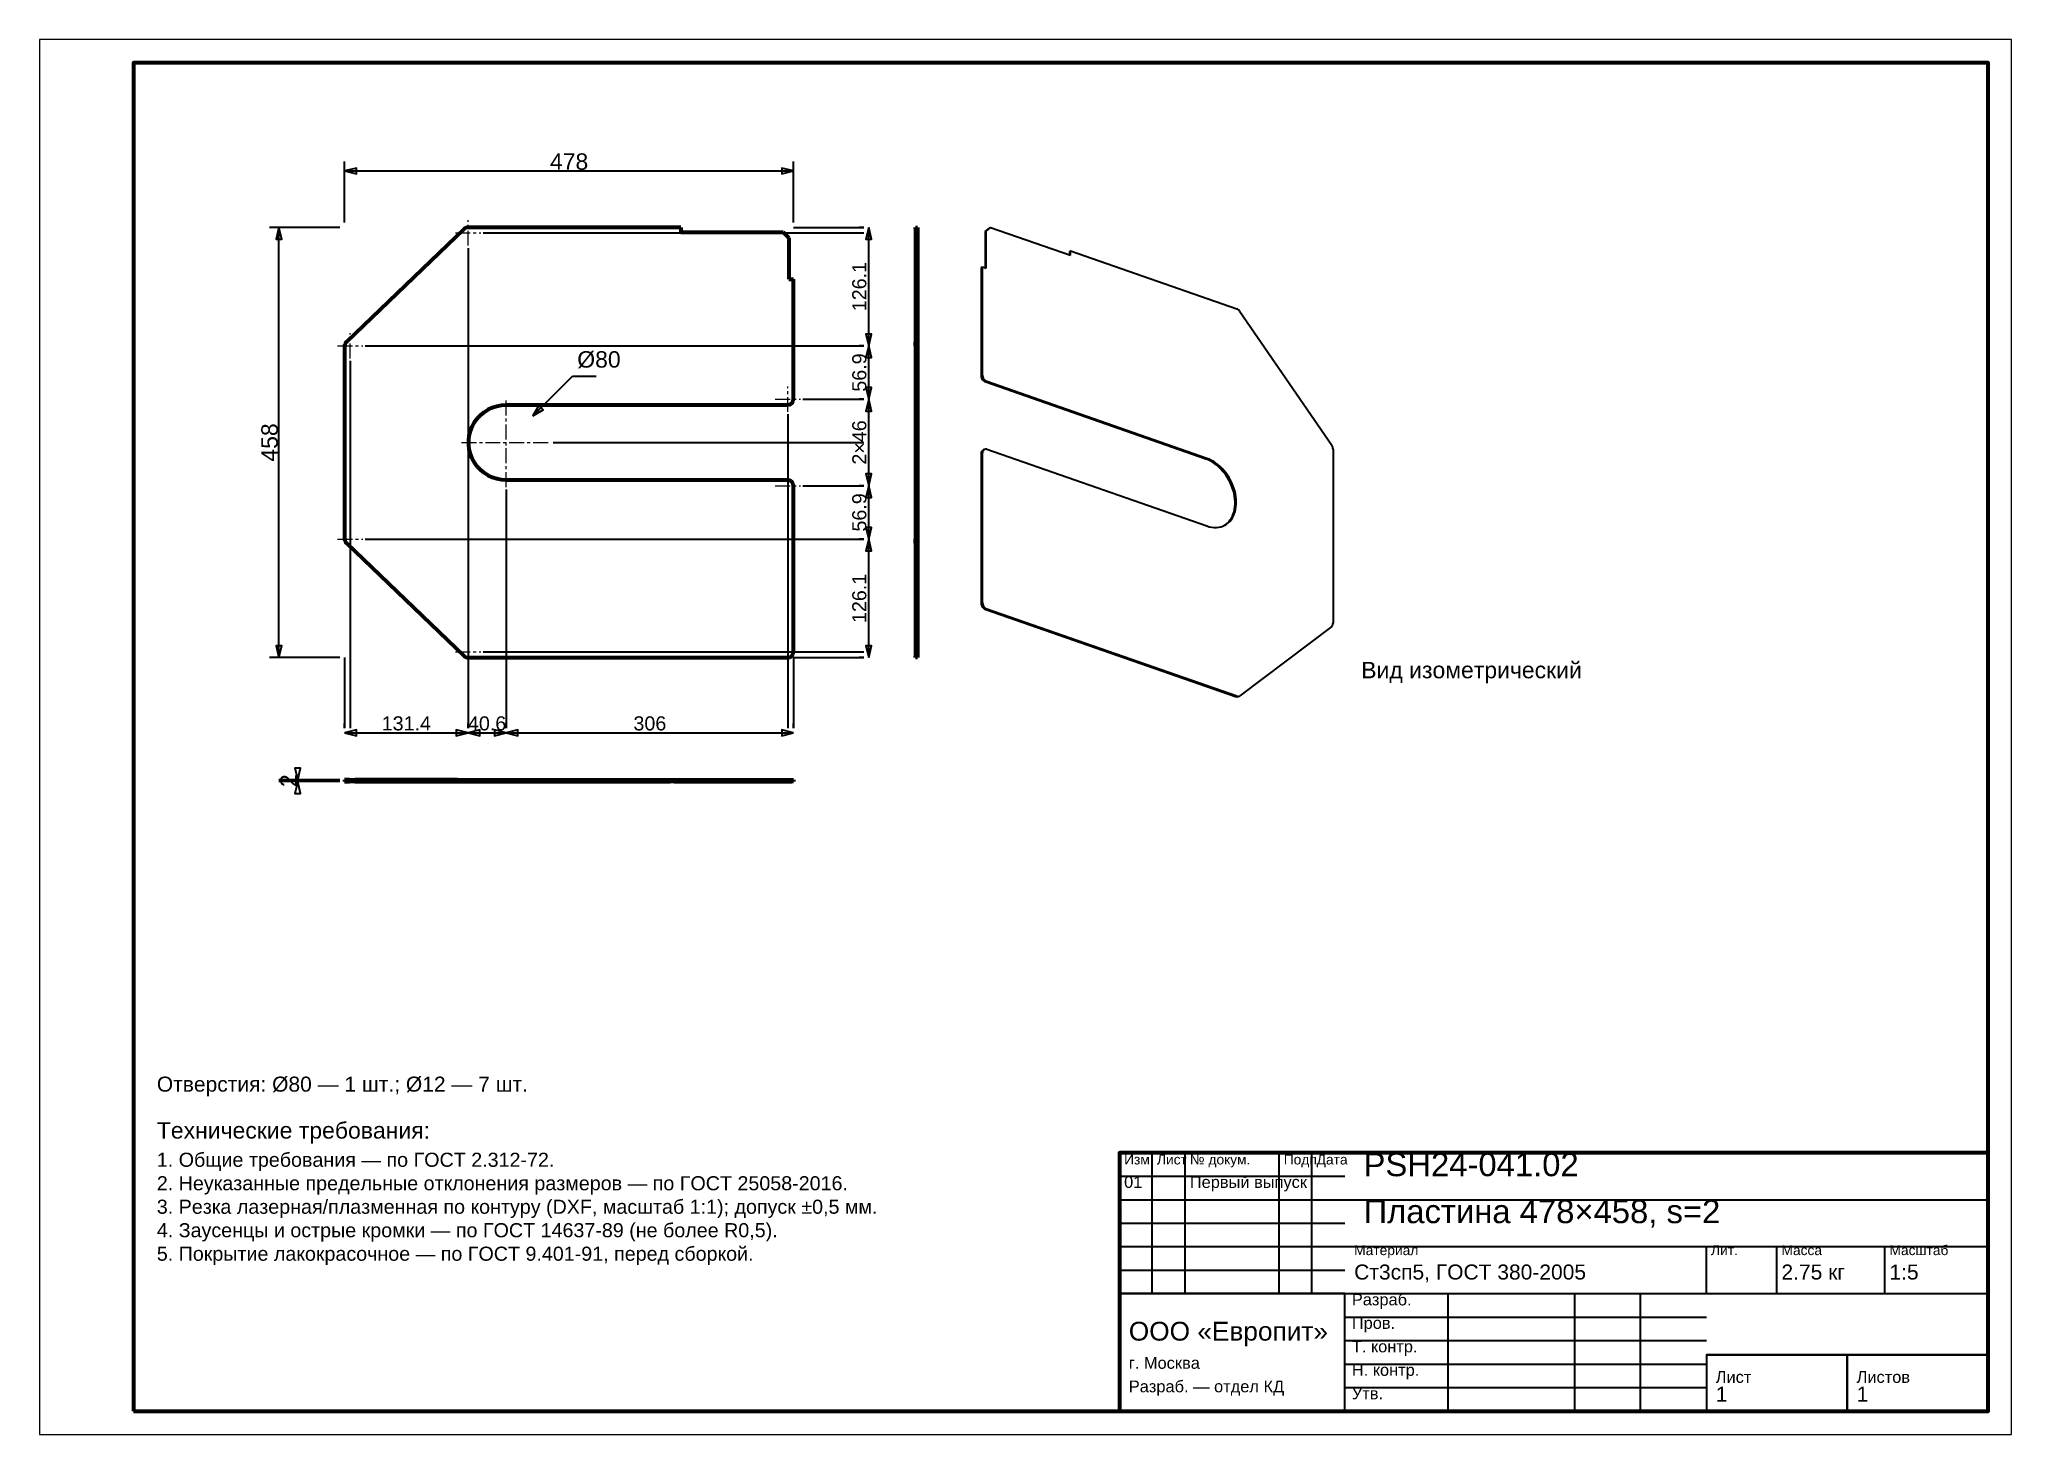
# Model space of a CAD drawing. Header units: millimetres. Extents: x 0 to 420, y 0 to 297.
import ezdxf
from ezdxf.enums import TextEntityAlignment as Align

# ---------------------------------------------------------------- set-up
doc = ezdxf.new("R2010")
doc.units = ezdxf.units.MM
doc.linetypes.add('CENTER', pattern=[5.08, 3.175, -0.635, 0.635, -0.635])
doc.linetypes.add('DASHED', pattern=[1.524, 1.27, -0.254])
doc.styles.add('GOST', font='Arial')

msp = doc.modelspace()

# ---------------------------------------------------------------- linework, layer by layer
at = {"color": 7, "lineweight": 35}
for p, q in [((65, 258), (65, 271)), ((65, 269), (160.6, 269)), ((160.6, 258), (160.6, 271)), ((64, 257), (49, 257)), ((51, 165.4), (51, 257)), ((160.6, 257), (175.6, 257)), ((175.6, 257), (174.6, 257)), ((176.6, 231.79), (176.6, 257)), ((91.28, 252.6), (91.28, 150.4)), ((94.48, 255.8), (175.6, 255.8)), ((69.4, 231.79), (175.6, 231.79)), ((175.6, 231.79), (174.6, 231.79)), ((175.6, 231.79), (174.6, 231.79)), ((176.6, 220.4), (176.6, 231.79)), ((66.2, 228.59), (66.2, 150.4)), ((105.06, 216.86), (113.54, 225.34)), ((113.54, 225.34), (118.54, 225.34)), ((162.6, 220.4), (175.6, 220.4)), ((175.6, 220.4), (174.6, 220.4)), ((175.6, 220.4), (174.6, 220.4)), ((176.6, 202), (176.6, 220.4)), ((159.4, 217.2), (159.4, 150.4)), ((109.4, 211.2), (175.6, 211.2)), ((162.6, 202), (175.6, 202)), ((175.6, 202), (174.6, 202)), ((175.6, 202), (174.6, 202)), ((176.6, 190.61), (176.6, 202)), ((99.4, 201.2), (99.4, 150.4)), ((159.4, 198.8), (159.4, 150.4)), ((69.4, 190.61), (175.6, 190.61)), ((175.6, 190.61), (174.6, 190.61)), ((175.6, 190.61), (174.6, 190.61)), ((176.6, 165.4), (176.6, 190.61)), ((66.2, 187.41), (66.2, 150.4)), ((64, 165.4), (49, 165.4)), ((65, 165.4), (65, 150.4)), ((94.48, 166.6), (175.6, 166.6)), ((160.6, 165.4), (160.6, 150.4)), ((160.6, 165.4), (175.6, 165.4)), ((162.6, 166.6), (175.6, 166.6)), ((175.6, 165.4), (174.6, 165.4)), ((91.28, 163.4), (91.28, 150.4)), ((159.4, 163.4), (159.4, 150.4)), ((65, 150.4), (65, 151.4)), ((91.28, 150.4), (91.28, 151.4)), ((91.28, 150.4), (91.28, 151.4)), ((99.4, 150.4), (99.4, 151.4)), ((99.4, 150.4), (99.4, 151.4)), ((160.6, 150.4), (160.6, 151.4)), ((65, 149.4), (91.28, 149.4)), ((91.28, 149.4), (99.4, 149.4)), ((99.4, 149.4), (160.6, 149.4)), ((64, 139.4), (51, 139.4)), ((64, 139), (51, 139)), ((55, 139), (55, 139.4)), ((237, 30), (237, 60)), ((244, 30), (244, 60)), ((264, 30), (264, 60)), ((271, 30), (271, 60)), ((230, 55), (278, 55)), ((230, 50), (278, 50)), ((278, 50), (415, 50)), ((230, 45), (278, 45)), ((230, 40), (278, 40)), ((278, 40), (415, 40)), ((355, 30), (355, 40)), ((370, 30), (370, 40)), ((393, 30), (393, 40)), ((230, 35), (278, 35)), ((230, 30), (278, 30)), ((278, 30), (415, 30)), ((300, 5), (300, 30)), ((327, 5), (327, 30)), ((341, 5), (341, 30)), ((278, 25), (355, 25)), ((278, 20), (355, 20)), ((355, 17), (415, 17)), ((278, 15), (355, 15)), ((278, 10), (355, 10))]:
    msp.add_line(p, q, dxfattribs=at)
at = {"color": 1, "lineweight": 70}
for p, q in [((90.45, 256.67), (65.37, 232.65)), ((90.7, 256.85), (90.45, 256.67)), ((90.98, 256.96), (90.7, 256.85)), ((91.28, 257), (90.98, 256.96)), ((136.6, 257), (91.28, 257)), ((136.6, 257), (136.6, 256)), ((186.6, 256.99), (186.6, 257)), ((186.6, 257), (186.6, 257)), ((186.6, 257), (187, 257)), ((186.6, 256.98), (186.6, 256.99)), ((186.6, 256.97), (186.6, 256.98)), ((186.6, 256.96), (186.6, 256.97)), ((186.6, 256.94), (186.6, 256.96)), ((186.6, 256.91), (186.6, 256.94)), ((186.6, 256.89), (186.6, 256.91)), ((186.6, 256.86), (186.6, 256.89)), ((186.6, 256.83), (186.6, 256.86)), ((186.6, 256.79), (186.6, 256.83)), ((186.6, 256.75), (186.6, 256.79)), ((186.6, 256.71), (186.6, 256.75)), ((186.6, 256.67), (186.6, 256.71)), ((186.6, 256.67), (186.6, 232.65)), ((187, 256.67), (186.6, 256.67)), ((187, 257), (187, 257)), ((187, 257), (187, 256.99)), ((187, 256.99), (187, 256.98)), ((187, 256.98), (187, 256.97)), ((187, 256.97), (187, 256.96)), ((187, 256.96), (187, 256.94)), ((187, 256.94), (187, 256.91)), ((187, 256.91), (187, 256.89)), ((187, 256.89), (187, 256.86)), ((187, 256.86), (187, 256.83)), ((187, 256.83), (187, 256.79)), ((187, 256.79), (187, 256.75)), ((187, 256.75), (187, 256.71)), ((187, 256.71), (187, 256.67)), ((187, 256.67), (187, 232.65)), ((136.6, 256), (158.4, 256)), ((159.6, 254.8), (158.4, 256)), ((159.6, 254.8), (159.6, 246)), ((159.6, 246), (160.6, 246)), ((160.6, 220.4), (160.6, 246)), ((65.04, 232.11), (65, 231.79)), ((65, 231.79), (65, 190.61)), ((65.17, 232.4), (65.04, 232.11)), ((65.37, 232.65), (65.17, 232.4)), ((186.6, 232.61), (186.6, 232.65)), ((186.6, 232.65), (187, 232.65)), ((186.6, 232.55), (186.6, 232.61)), ((186.6, 232.5), (186.6, 232.55)), ((186.6, 232.44), (186.6, 232.5)), ((186.6, 232.38), (186.6, 232.44)), ((186.6, 232.32), (186.6, 232.38)), ((186.6, 232.26), (186.6, 232.32)), ((186.6, 232.19), (186.6, 232.26)), ((186.6, 232.13), (186.6, 232.19)), ((186.6, 232.06), (186.6, 232.13)), ((186.6, 231.99), (186.6, 232.06)), ((186.6, 231.93), (186.6, 231.99)), ((186.6, 231.86), (186.6, 231.93)), ((186.6, 231.79), (186.6, 231.86)), ((186.6, 231.79), (186.6, 190.61)), ((187, 231.79), (186.6, 231.79)), ((187, 232.65), (187, 232.61)), ((187, 232.61), (187, 232.55)), ((187, 232.55), (187, 232.5)), ((187, 232.5), (187, 232.44)), ((187, 232.44), (187, 232.38)), ((187, 232.38), (187, 232.32)), ((187, 232.32), (187, 232.26)), ((187, 232.26), (187, 232.19)), ((187, 232.19), (187, 232.13)), ((187, 232.13), (187, 232.06)), ((187, 232.06), (187, 231.99)), ((187, 231.99), (187, 231.93)), ((187, 231.93), (187, 231.86)), ((187, 231.86), (187, 231.79)), ((187, 231.79), (187, 190.61)), ((95.55, 218.21), (96.46, 218.64)), ((96.46, 218.64), (97.41, 218.95)), ((97.41, 218.95), (98.4, 219.14)), ((98.4, 219.14), (99.4, 219.2)), ((99.4, 219.2), (159.4, 219.2)), ((159.4, 219.2), (159.77, 219.26)), ((159.77, 219.26), (160.11, 219.43)), ((160.11, 219.43), (160.37, 219.69)), ((160.37, 219.69), (160.54, 220.03)), ((160.54, 220.03), (160.6, 220.4)), ((91.79, 213.67), (92.16, 214.61)), ((92.16, 214.61), (92.65, 215.49)), ((92.65, 215.49), (93.24, 216.3)), ((93.24, 216.3), (93.92, 217.03)), ((93.92, 217.03), (94.7, 217.67)), ((94.7, 217.67), (95.55, 218.21)), ((91.42, 211.7), (91.54, 212.7)), ((91.42, 210.7), (91.42, 211.7)), ((91.54, 209.7), (91.42, 210.7)), ((91.54, 212.7), (91.79, 213.67)), ((91.79, 208.73), (91.54, 209.7)), ((92.16, 207.79), (91.79, 208.73)), ((92.65, 206.91), (92.16, 207.79)), ((93.24, 206.1), (92.65, 206.91)), ((93.92, 205.37), (93.24, 206.1)), ((94.7, 204.73), (93.92, 205.37)), ((95.55, 204.19), (94.7, 204.73)), ((96.46, 203.76), (95.55, 204.19)), ((97.41, 203.45), (96.46, 203.76)), ((98.4, 203.26), (97.41, 203.45)), ((99.4, 203.2), (98.4, 203.26)), ((159.4, 203.2), (99.4, 203.2)), ((159.77, 203.14), (159.4, 203.2)), ((160.11, 202.97), (159.77, 203.14)), ((160.37, 202.71), (160.11, 202.97)), ((160.54, 202.37), (160.37, 202.71)), ((160.6, 202), (160.54, 202.37)), ((160.6, 166.6), (160.6, 202)), ((65, 190.61), (65.04, 190.29)), ((65.04, 190.29), (65.17, 190)), ((65.17, 190), (65.37, 189.75)), ((65.37, 189.75), (90.45, 165.73)), ((186.6, 190.54), (186.6, 190.61)), ((186.6, 190.61), (187, 190.61)), ((186.6, 190.47), (186.6, 190.54)), ((186.6, 190.41), (186.6, 190.47)), ((186.6, 190.34), (186.6, 190.41)), ((186.6, 190.27), (186.6, 190.34)), ((186.6, 190.21), (186.6, 190.27)), ((186.6, 190.14), (186.6, 190.21)), ((186.6, 190.08), (186.6, 190.14)), ((186.6, 190.02), (186.6, 190.08)), ((186.6, 189.96), (186.6, 190.02)), ((186.6, 189.9), (186.6, 189.96)), ((186.6, 189.85), (186.6, 189.9)), ((186.6, 189.79), (186.6, 189.85)), ((186.6, 189.75), (186.6, 189.79)), ((186.6, 189.75), (186.6, 165.73)), ((187, 189.75), (186.6, 189.75)), ((187, 190.61), (187, 190.54)), ((187, 190.54), (187, 190.47)), ((187, 190.47), (187, 190.41)), ((187, 190.41), (187, 190.34)), ((187, 190.34), (187, 190.27)), ((187, 190.27), (187, 190.21)), ((187, 190.21), (187, 190.14)), ((187, 190.14), (187, 190.08)), ((187, 190.08), (187, 190.02)), ((187, 190.02), (187, 189.96)), ((187, 189.96), (187, 189.9)), ((187, 189.9), (187, 189.85)), ((187, 189.85), (187, 189.79)), ((187, 189.79), (187, 189.75)), ((187, 189.75), (187, 165.73)), ((90.45, 165.73), (90.7, 165.55)), ((90.7, 165.55), (90.98, 165.44)), ((90.98, 165.44), (91.28, 165.4)), ((91.28, 165.4), (159.4, 165.4)), ((159.4, 165.4), (159.77, 165.46)), ((159.77, 165.46), (160.11, 165.63)), ((160.11, 165.63), (160.37, 165.89)), ((160.37, 165.89), (160.54, 166.23)), ((160.54, 166.23), (160.6, 166.6)), ((186.6, 165.69), (186.6, 165.73)), ((186.6, 165.73), (187, 165.73)), ((186.6, 165.65), (186.6, 165.69)), ((186.6, 165.61), (186.6, 165.65)), ((186.6, 165.57), (186.6, 165.61)), ((186.6, 165.54), (186.6, 165.57)), ((186.6, 165.51), (186.6, 165.54)), ((186.6, 165.49), (186.6, 165.51)), ((186.6, 165.46), (186.6, 165.49)), ((186.6, 165.44), (186.6, 165.46)), ((186.6, 165.43), (186.6, 165.44)), ((186.6, 165.42), (186.6, 165.43)), ((186.6, 165.41), (186.6, 165.42)), ((186.6, 165.4), (186.6, 165.41)), ((186.6, 165.4), (186.6, 165.4)), ((187, 165.4), (186.6, 165.4)), ((187, 165.73), (187, 165.69)), ((187, 165.69), (187, 165.65)), ((187, 165.65), (187, 165.61)), ((187, 165.61), (187, 165.57)), ((187, 165.57), (187, 165.54)), ((187, 165.54), (187, 165.51)), ((187, 165.51), (187, 165.49)), ((187, 165.49), (187, 165.46)), ((187, 165.46), (187, 165.44)), ((187, 165.44), (187, 165.43)), ((187, 165.43), (187, 165.42)), ((187, 165.42), (187, 165.41)), ((187, 165.41), (187, 165.4)), ((187, 165.4), (187, 165.4)), ((66, 139.4), (65, 139.4)), ((65, 139.4), (65, 139)), ((65, 139), (66, 139)), ((66, 139.4), (67.2, 139.4)), ((66, 139), (66, 139.4)), ((67.2, 139), (66, 139)), ((67.2, 139.4), (67.2, 139)), ((89, 139.4), (67.2, 139.4)), ((67.2, 139), (89, 139)), ((89, 139.4), (134.32, 139.4)), ((89, 139), (89, 139.4)), ((89, 139), (134.32, 139)), ((134.32, 139.4), (134.38, 139.4)), ((134.32, 139), (134.32, 139.4)), ((134.38, 139), (134.32, 139)), ((134.38, 139.4), (134.45, 139.4)), ((134.45, 139), (134.38, 139)), ((134.45, 139.4), (134.51, 139.4)), ((134.51, 139), (134.45, 139)), ((134.51, 139.4), (134.58, 139.4)), ((134.58, 139), (134.51, 139)), ((134.58, 139.4), (134.64, 139.4)), ((134.64, 139), (134.58, 139)), ((134.64, 139.4), (134.7, 139.4)), ((134.7, 139), (134.64, 139)), ((134.7, 139.4), (134.77, 139.4)), ((134.77, 139), (134.7, 139)), ((134.77, 139.4), (134.83, 139.4)), ((134.83, 139), (134.77, 139)), ((134.83, 139.4), (134.88, 139.4)), ((134.88, 139), (134.83, 139)), ((134.88, 139.4), (134.94, 139.4)), ((134.94, 139), (134.88, 139)), ((134.94, 139.4), (135, 139.4)), ((135, 139), (134.94, 139)), ((135, 139.4), (135.05, 139.4)), ((135.05, 139), (135, 139)), ((135.05, 139.4), (135.1, 139.4)), ((135.1, 139), (135.05, 139)), ((135.1, 139.4), (135.15, 139.4)), ((135.15, 139), (135.1, 139)), ((135.15, 139.4), (160.23, 139.4)), ((135.15, 139.4), (135.15, 139)), ((135.15, 139), (160.23, 139)), ((160.23, 139.4), (160.28, 139.4)), ((160.23, 139), (160.23, 139.4)), ((160.28, 139), (160.23, 139)), ((160.28, 139.4), (160.32, 139.4)), ((160.32, 139), (160.28, 139)), ((160.32, 139.4), (160.37, 139.4)), ((160.37, 139), (160.32, 139)), ((160.37, 139.4), (160.41, 139.4)), ((160.41, 139), (160.37, 139)), ((160.41, 139.4), (160.44, 139.4)), ((160.44, 139), (160.41, 139)), ((160.44, 139.4), (160.47, 139.4)), ((160.47, 139), (160.44, 139)), ((160.47, 139.4), (160.5, 139.4)), ((160.5, 139), (160.47, 139)), ((160.5, 139.4), (160.53, 139.4)), ((160.53, 139), (160.5, 139)), ((160.53, 139.4), (160.55, 139.4)), ((160.55, 139), (160.53, 139)), ((160.55, 139.4), (160.57, 139.4)), ((160.57, 139), (160.55, 139)), ((160.57, 139.4), (160.58, 139.4)), ((160.58, 139), (160.57, 139)), ((160.58, 139.4), (160.59, 139.4)), ((160.59, 139), (160.58, 139)), ((160.59, 139.4), (160.6, 139.4)), ((160.6, 139), (160.59, 139)), ((160.6, 139.4), (160.6, 139.4)), ((160.6, 139.4), (160.6, 139)), ((160.6, 139), (160.6, 139))]:
    msp.add_line(p, q, dxfattribs=at)
at = {"color": 5, "linetype": 'DASHED', "lineweight": 35}
for p, q in [((90.45, 256.67), (65.37, 232.65)), ((90.45, 256.67), (90.7, 256.85)), ((90.7, 256.85), (90.98, 256.96)), ((90.98, 256.96), (91.28, 257)), ((136.6, 257), (91.28, 257)), ((136.6, 256), (136.6, 257)), ((186.6, 257), (187, 257)), ((186.6, 256), (186.6, 257)), ((187, 257), (187, 256)), ((158.4, 256), (136.6, 256)), ((158.4, 256), (159.6, 254.8)), ((159.6, 246), (159.6, 254.8)), ((187, 256), (186.6, 256)), ((186.6, 256), (186.6, 254.8)), ((187, 256), (186.6, 256)), ((186.6, 254.8), (187, 254.8)), ((186.6, 246), (186.6, 254.8)), ((187, 254.8), (187, 256)), ((187, 254.8), (187, 246)), ((160.6, 246), (159.6, 246)), ((160.6, 220.4), (160.6, 246)), ((187, 246), (186.6, 246)), ((187, 246), (186.6, 246)), ((186.6, 220.4), (186.6, 246)), ((187, 220.4), (187, 246)), ((65, 231.79), (65.04, 232.11)), ((65, 231.79), (65, 190.61)), ((65.04, 232.11), (65.17, 232.4)), ((65.17, 232.4), (65.37, 232.65)), ((95.55, 218.21), (96.46, 218.64)), ((96.46, 218.64), (97.41, 218.95)), ((97.41, 218.95), (98.4, 219.14)), ((98.4, 219.14), (99.4, 219.2)), ((99.4, 219.2), (159.4, 219.2)), ((159.77, 219.26), (159.4, 219.2)), ((160.11, 219.43), (159.77, 219.26)), ((160.37, 219.69), (160.11, 219.43)), ((160.54, 220.03), (160.37, 219.69)), ((160.6, 220.4), (160.54, 220.03)), ((186.6, 220.4), (186.6, 220.27)), ((186.6, 220.27), (186.6, 220.13)), ((186.6, 220.13), (186.6, 220)), ((186.6, 220), (186.6, 219.88)), ((186.6, 219.88), (186.6, 219.76)), ((186.6, 219.76), (186.6, 219.65)), ((186.6, 219.65), (186.6, 219.55)), ((186.6, 219.55), (186.6, 219.46)), ((186.6, 219.46), (186.6, 219.38)), ((186.6, 219.38), (186.6, 219.32)), ((186.6, 219.32), (186.6, 219.27)), ((186.6, 219.27), (186.6, 219.23)), ((186.6, 219.23), (186.6, 219.21)), ((186.6, 219.21), (186.6, 219.2)), ((186.6, 219), (186.6, 219.2)), ((186.6, 219.2), (187, 219.2)), ((186.6, 219.2), (187, 219.2)), ((186.6, 218.41), (186.6, 219)), ((186.6, 217.45), (186.6, 218.41)), ((187, 220.27), (187, 220.4)), ((187, 220.13), (187, 220.27)), ((187, 220), (187, 220.13)), ((187, 219.88), (187, 220)), ((187, 219.76), (187, 219.88)), ((187, 219.65), (187, 219.76)), ((187, 219.55), (187, 219.65)), ((187, 219.46), (187, 219.55)), ((187, 219.38), (187, 219.46)), ((187, 219.32), (187, 219.38)), ((187, 219.27), (187, 219.32)), ((187, 219.23), (187, 219.27)), ((187, 219.21), (187, 219.23)), ((187, 219.2), (187, 219.21)), ((187, 219), (187, 219.2)), ((187, 218.41), (187, 219)), ((187, 217.45), (187, 218.41)), ((91.79, 213.67), (92.16, 214.61)), ((92.16, 214.61), (92.65, 215.49)), ((92.65, 215.49), (93.24, 216.3)), ((93.24, 216.3), (93.92, 217.03)), ((93.92, 217.03), (94.7, 217.67)), ((94.7, 217.67), (95.55, 218.21)), ((186.6, 216.19), (186.6, 217.45)), ((186.6, 214.67), (186.6, 216.19)), ((186.6, 212.98), (186.6, 214.67)), ((187, 216.19), (187, 217.45)), ((187, 214.67), (187, 216.19)), ((187, 212.98), (187, 214.67)), ((91.42, 211.7), (91.54, 212.7)), ((91.42, 210.7), (91.42, 211.7)), ((91.54, 209.7), (91.42, 210.7)), ((91.54, 212.7), (91.79, 213.67)), ((186.6, 211.2), (186.6, 212.98)), ((186.6, 209.42), (186.6, 211.2)), ((187, 211.2), (187, 212.98)), ((187, 209.42), (187, 211.2)), ((91.79, 208.73), (91.54, 209.7)), ((92.16, 207.79), (91.79, 208.73)), ((92.65, 206.91), (92.16, 207.79)), ((93.24, 206.1), (92.65, 206.91)), ((93.92, 205.37), (93.24, 206.1)), ((186.6, 207.73), (186.6, 209.42)), ((186.6, 206.21), (186.6, 207.73)), ((186.6, 204.95), (186.6, 206.21)), ((187, 207.73), (187, 209.42)), ((187, 206.21), (187, 207.73)), ((187, 204.95), (187, 206.21)), ((94.7, 204.73), (93.92, 205.37)), ((95.55, 204.19), (94.7, 204.73)), ((96.46, 203.76), (95.55, 204.19)), ((97.41, 203.45), (96.46, 203.76)), ((98.4, 203.26), (97.41, 203.45)), ((99.4, 203.2), (98.4, 203.26)), ((159.4, 203.2), (99.4, 203.2)), ((159.4, 203.2), (159.77, 203.14)), ((159.77, 203.14), (160.11, 202.97)), ((160.11, 202.97), (160.37, 202.71)), ((160.37, 202.71), (160.54, 202.37)), ((160.54, 202.37), (160.6, 202)), ((160.6, 166.6), (160.6, 202)), ((186.6, 203.99), (186.6, 204.95)), ((186.6, 203.4), (186.6, 203.99)), ((186.6, 203.2), (186.6, 203.4)), ((186.6, 203.2), (186.6, 203.19)), ((187, 203.2), (186.6, 203.2)), ((186.6, 203.2), (187, 203.2)), ((186.6, 203.19), (186.6, 203.17)), ((186.6, 203.17), (186.6, 203.13)), ((186.6, 203.13), (186.6, 203.08)), ((186.6, 203.08), (186.6, 203.02)), ((186.6, 203.02), (186.6, 202.94)), ((186.6, 202.94), (186.6, 202.85)), ((186.6, 202.85), (186.6, 202.75)), ((186.6, 202.75), (186.6, 202.64)), ((186.6, 202.64), (186.6, 202.52)), ((186.6, 202.52), (186.6, 202.4)), ((186.6, 202.4), (186.6, 202.27)), ((186.6, 202.27), (186.6, 202.13)), ((186.6, 202.13), (186.6, 202)), ((186.6, 166.6), (186.6, 202)), ((187, 203.99), (187, 204.95)), ((187, 203.4), (187, 203.99)), ((187, 203.2), (187, 203.4)), ((187, 203.19), (187, 203.2)), ((187, 203.17), (187, 203.19)), ((187, 203.13), (187, 203.17)), ((187, 203.08), (187, 203.13)), ((187, 203.02), (187, 203.08)), ((187, 202.94), (187, 203.02)), ((187, 202.85), (187, 202.94)), ((187, 202.75), (187, 202.85)), ((187, 202.64), (187, 202.75)), ((187, 202.52), (187, 202.64)), ((187, 202.4), (187, 202.52)), ((187, 202.27), (187, 202.4)), ((187, 202.13), (187, 202.27)), ((187, 202), (187, 202.13)), ((187, 166.6), (187, 202)), ((65.04, 190.29), (65, 190.61)), ((65.17, 190), (65.04, 190.29)), ((65.37, 189.75), (65.17, 190)), ((65.37, 189.75), (90.45, 165.73)), ((90.7, 165.55), (90.45, 165.73)), ((90.98, 165.44), (90.7, 165.55)), ((91.28, 165.4), (90.98, 165.44)), ((91.28, 165.4), (159.4, 165.4)), ((159.77, 165.46), (159.4, 165.4)), ((160.11, 165.63), (159.77, 165.46)), ((160.37, 165.89), (160.11, 165.63)), ((160.54, 166.23), (160.37, 165.89)), ((160.6, 166.6), (160.54, 166.23)), ((186.6, 166.6), (186.6, 166.47)), ((186.6, 166.47), (186.6, 166.33)), ((186.6, 166.33), (186.6, 166.2)), ((186.6, 166.2), (186.6, 166.08)), ((186.6, 166.08), (186.6, 165.96)), ((186.6, 165.96), (186.6, 165.85)), ((186.6, 165.85), (186.6, 165.75)), ((186.6, 165.75), (186.6, 165.66)), ((186.6, 165.66), (186.6, 165.58)), ((186.6, 165.58), (186.6, 165.52)), ((186.6, 165.52), (186.6, 165.47)), ((186.6, 165.47), (186.6, 165.43)), ((186.6, 165.43), (186.6, 165.41)), ((186.6, 165.41), (186.6, 165.4)), ((186.6, 165.4), (187, 165.4)), ((187, 166.47), (187, 166.6)), ((187, 166.33), (187, 166.47)), ((187, 166.2), (187, 166.33)), ((187, 166.08), (187, 166.2)), ((187, 165.96), (187, 166.08)), ((187, 165.85), (187, 165.96)), ((187, 165.75), (187, 165.85)), ((187, 165.66), (187, 165.75)), ((187, 165.58), (187, 165.66)), ((187, 165.52), (187, 165.58)), ((187, 165.47), (187, 165.52)), ((187, 165.43), (187, 165.47)), ((187, 165.41), (187, 165.43)), ((187, 165.4), (187, 165.41)), ((65.01, 139.4), (65, 139.4)), ((65, 139.4), (65.01, 139.4)), ((65.01, 139.4), (65, 139.4)), ((65, 139.4), (65, 139)), ((65, 139), (65, 139.4)), ((65, 139.4), (65, 139)), ((65, 139), (65.01, 139)), ((65.01, 139), (65, 139)), ((65, 139), (65.01, 139)), ((65.03, 139.4), (65.01, 139.4)), ((65.01, 139.4), (65.03, 139.4)), ((65.03, 139.4), (65.01, 139.4)), ((65.01, 139), (65.03, 139)), ((65.03, 139), (65.01, 139)), ((65.01, 139), (65.03, 139)), ((65.07, 139.4), (65.03, 139.4)), ((65.03, 139.4), (65.07, 139.4)), ((65.07, 139.4), (65.03, 139.4)), ((65.03, 139), (65.07, 139)), ((65.07, 139), (65.03, 139)), ((65.03, 139), (65.07, 139)), ((65.12, 139.4), (65.07, 139.4)), ((65.07, 139.4), (65.12, 139.4)), ((65.12, 139.4), (65.07, 139.4)), ((65.07, 139), (65.12, 139)), ((65.12, 139), (65.07, 139)), ((65.07, 139), (65.12, 139)), ((65.18, 139.4), (65.12, 139.4)), ((65.12, 139.4), (65.18, 139.4)), ((65.18, 139.4), (65.12, 139.4)), ((65.12, 139), (65.18, 139)), ((65.18, 139), (65.12, 139)), ((65.12, 139), (65.18, 139)), ((65.26, 139.4), (65.18, 139.4)), ((65.18, 139.4), (65.26, 139.4)), ((65.26, 139.4), (65.18, 139.4)), ((65.18, 139), (65.26, 139)), ((65.26, 139), (65.18, 139)), ((65.18, 139), (65.26, 139)), ((65.35, 139.4), (65.26, 139.4)), ((65.26, 139.4), (65.35, 139.4)), ((65.35, 139.4), (65.26, 139.4)), ((65.26, 139), (65.35, 139)), ((65.35, 139), (65.26, 139)), ((65.26, 139), (65.35, 139)), ((65.45, 139.4), (65.35, 139.4)), ((65.35, 139.4), (65.45, 139.4)), ((65.45, 139.4), (65.35, 139.4)), ((65.35, 139), (65.45, 139)), ((65.45, 139), (65.35, 139)), ((65.35, 139), (65.45, 139)), ((65.56, 139.4), (65.45, 139.4)), ((65.45, 139.4), (65.56, 139.4)), ((65.56, 139.4), (65.45, 139.4)), ((65.45, 139), (65.56, 139)), ((65.56, 139), (65.45, 139)), ((65.45, 139), (65.56, 139)), ((65.68, 139.4), (65.56, 139.4)), ((65.56, 139.4), (65.68, 139.4)), ((65.68, 139.4), (65.56, 139.4)), ((65.56, 139), (65.68, 139)), ((65.68, 139), (65.56, 139)), ((65.56, 139), (65.68, 139)), ((65.8, 139.4), (65.68, 139.4)), ((65.68, 139.4), (65.8, 139.4)), ((65.8, 139.4), (65.68, 139.4)), ((65.68, 139), (65.8, 139)), ((65.8, 139), (65.68, 139)), ((65.68, 139), (65.8, 139)), ((65.93, 139.4), (65.8, 139.4)), ((65.8, 139.4), (65.93, 139.4)), ((65.93, 139.4), (65.8, 139.4)), ((65.8, 139), (65.93, 139)), ((65.93, 139), (65.8, 139)), ((65.8, 139), (65.93, 139)), ((66.07, 139.4), (65.93, 139.4)), ((65.93, 139.4), (66.07, 139.4)), ((66.07, 139.4), (65.93, 139.4)), ((65.93, 139), (66.07, 139)), ((66.07, 139), (65.93, 139)), ((65.93, 139), (66.07, 139)), ((66, 139.4), (66, 139)), ((66.2, 139.4), (66.07, 139.4)), ((66.07, 139.4), (66.2, 139.4)), ((66.2, 139.4), (66.07, 139.4)), ((66.07, 139), (66.2, 139)), ((66.2, 139), (66.07, 139)), ((66.07, 139), (66.2, 139)), ((126.2, 139.4), (66.2, 139.4)), ((66.2, 139.4), (126.2, 139.4)), ((134.32, 139.4), (66.2, 139.4)), ((134.32, 139), (66.2, 139)), ((66.2, 139), (126.2, 139)), ((126.2, 139), (66.2, 139)), ((89, 139.4), (89, 139)), ((126.2, 139.4), (127.1, 139.4)), ((127.1, 139.4), (126.2, 139.4)), ((126.2, 139), (127.1, 139)), ((127.1, 139), (126.2, 139)), ((127.1, 139.4), (127.98, 139.4)), ((127.98, 139.4), (127.1, 139.4)), ((127.1, 139), (127.98, 139)), ((127.98, 139), (127.1, 139)), ((127.98, 139.4), (128.84, 139.4)), ((128.84, 139.4), (127.98, 139.4)), ((127.98, 139), (128.84, 139)), ((128.84, 139), (127.98, 139)), ((128.84, 139.4), (129.67, 139.4)), ((129.67, 139.4), (128.84, 139.4)), ((128.84, 139), (129.67, 139)), ((129.67, 139), (128.84, 139)), ((129.67, 139.4), (130.46, 139.4)), ((130.46, 139.4), (129.67, 139.4)), ((129.67, 139), (130.46, 139)), ((130.46, 139), (129.67, 139)), ((130.46, 139.4), (131.19, 139.4)), ((131.19, 139.4), (130.46, 139.4)), ((130.46, 139), (131.19, 139)), ((131.19, 139), (130.46, 139)), ((131.19, 139.4), (131.86, 139.4)), ((131.86, 139.4), (131.19, 139.4)), ((131.19, 139), (131.86, 139)), ((131.86, 139), (131.19, 139)), ((131.86, 139.4), (132.45, 139.4)), ((132.45, 139.4), (131.86, 139.4)), ((131.86, 139), (132.45, 139)), ((132.45, 139), (131.86, 139)), ((132.45, 139.4), (132.97, 139.4)), ((132.97, 139.4), (132.45, 139.4)), ((132.45, 139), (132.97, 139)), ((132.97, 139), (132.45, 139)), ((132.97, 139.4), (133.41, 139.4)), ((133.41, 139.4), (132.97, 139.4)), ((132.97, 139), (133.41, 139)), ((133.41, 139), (132.97, 139)), ((133.41, 139.4), (133.75, 139.4)), ((133.75, 139.4), (133.41, 139.4)), ((133.41, 139), (133.75, 139)), ((133.75, 139), (133.41, 139)), ((133.75, 139.4), (134, 139.4)), ((134, 139.4), (133.75, 139.4)), ((133.75, 139), (134, 139)), ((134, 139), (133.75, 139)), ((134, 139.4), (134.15, 139.4)), ((134.15, 139.4), (134, 139.4)), ((134, 139), (134.15, 139)), ((134.15, 139), (134, 139)), ((134.15, 139.4), (134.2, 139.4)), ((134.2, 139.4), (134.15, 139.4)), ((134.15, 139), (134.2, 139)), ((134.2, 139), (134.15, 139)), ((134.38, 139.4), (134.32, 139.4)), ((134.32, 139), (134.38, 139)), ((134.45, 139.4), (134.38, 139.4)), ((134.38, 139), (134.45, 139)), ((134.51, 139.4), (134.45, 139.4)), ((134.45, 139), (134.51, 139)), ((134.58, 139.4), (134.51, 139.4)), ((134.51, 139), (134.58, 139)), ((134.64, 139.4), (134.58, 139.4)), ((134.58, 139), (134.64, 139)), ((134.7, 139.4), (134.64, 139.4)), ((134.64, 139), (134.7, 139)), ((134.77, 139.4), (134.7, 139.4)), ((134.7, 139), (134.77, 139)), ((134.83, 139.4), (134.77, 139.4)), ((134.77, 139), (134.83, 139)), ((134.88, 139.4), (134.83, 139.4)), ((134.83, 139), (134.88, 139)), ((134.94, 139.4), (134.88, 139.4)), ((134.88, 139), (134.94, 139)), ((135, 139.4), (134.94, 139.4)), ((134.94, 139), (135, 139)), ((135.05, 139.4), (135, 139.4)), ((135, 139), (135.05, 139)), ((135.1, 139.4), (135.05, 139.4)), ((135.05, 139), (135.1, 139)), ((135.15, 139.4), (135.1, 139.4)), ((135.1, 139), (135.15, 139)), ((160.23, 139.4), (135.15, 139.4)), ((160.23, 139), (135.15, 139)), ((160.28, 139.4), (160.23, 139.4)), ((160.23, 139), (160.28, 139)), ((160.32, 139.4), (160.28, 139.4)), ((160.28, 139), (160.32, 139)), ((160.37, 139.4), (160.32, 139.4)), ((160.32, 139), (160.37, 139)), ((160.41, 139.4), (160.37, 139.4)), ((160.37, 139), (160.41, 139)), ((160.44, 139.4), (160.41, 139.4)), ((160.41, 139), (160.44, 139)), ((160.47, 139.4), (160.44, 139.4)), ((160.44, 139), (160.47, 139)), ((160.5, 139.4), (160.47, 139.4)), ((160.47, 139), (160.5, 139)), ((160.53, 139.4), (160.5, 139.4)), ((160.5, 139), (160.53, 139)), ((160.55, 139.4), (160.53, 139.4)), ((160.53, 139), (160.55, 139)), ((160.57, 139.4), (160.55, 139.4)), ((160.55, 139), (160.57, 139)), ((160.58, 139.4), (160.57, 139.4)), ((160.57, 139), (160.58, 139)), ((160.59, 139.4), (160.58, 139.4)), ((160.58, 139), (160.59, 139)), ((160.6, 139.4), (160.59, 139.4)), ((160.59, 139), (160.6, 139)), ((160.6, 139.4), (160.6, 139.4)), ((160.6, 139), (160.6, 139.4)), ((160.6, 139), (160.6, 139))]:
    msp.add_line(p, q, dxfattribs=at)
at = {"color": 4, "linetype": 'CENTER', "lineweight": 25}
for p, q in [((91.28, 253.1), (91.28, 258.5)), ((88.58, 255.8), (93.98, 255.8)), ((63.5, 231.79), (68.9, 231.79)), ((66.2, 229.09), (66.2, 234.49)), ((159.4, 217.7), (159.4, 223.1)), ((99.4, 201.7), (99.4, 220.7)), ((156.7, 220.4), (162.1, 220.4)), ((89.9, 211.2), (108.9, 211.2)), ((156.7, 202), (162.1, 202)), ((159.4, 199.3), (159.4, 204.7)), ((66.2, 187.91), (66.2, 193.31)), ((63.5, 190.61), (68.9, 190.61)), ((91.28, 163.9), (91.28, 169.3)), ((159.4, 163.9), (159.4, 169.3)), ((88.58, 166.6), (93.98, 166.6)), ((156.7, 166.6), (162.1, 166.6))]:
    msp.add_line(p, q, dxfattribs=at)
at = {"color": 1, "lineweight": 35}
for p, q in [((201.38, 256.11), (202.32, 256.86)), ((201.63, 256.25), (201.38, 256.11)), ((202.57, 257), (201.63, 256.25)), ((201.63, 248.33), (201.63, 256.25)), ((202.32, 256.86), (202.57, 257)), ((202.57, 257), (219.59, 251.07)), ((201.38, 256.11), (201.38, 248.41)), ((200.6, 248.46), (200.85, 248.6)), ((200.6, 225.42), (200.6, 248.46)), ((200.85, 248.6), (201.63, 248.33)), ((200.85, 225.56), (200.85, 248.6)), ((219.59, 251.97), (219.34, 251.83)), ((219.34, 251.83), (219.34, 251.15)), ((219.59, 251.07), (219.59, 251.97)), ((219.59, 251.97), (254.98, 239.63)), ((255.16, 239.55), (254.98, 239.63)), ((255.33, 239.43), (255.16, 239.55)), ((255.63, 239.1), (255.33, 239.43)), ((255.63, 239.1), (275.21, 210.66)), ((200.6, 225.42), (200.85, 225.56)), ((200.62, 225.2), (200.6, 225.42)), ((200.67, 224.98), (200.62, 225.2)), ((200.76, 224.77), (200.67, 224.98)), ((200.87, 224.56), (200.76, 224.77)), ((200.85, 225.56), (200.87, 225.34)), ((200.87, 225.34), (200.92, 225.12)), ((201.02, 224.38), (200.87, 224.56)), ((200.92, 225.12), (201.01, 224.9)), ((201.01, 224.9), (201.12, 224.7)), ((201.18, 224.22), (201.02, 224.38)), ((201.12, 224.7), (201.27, 224.51)), ((201.35, 224.1), (201.18, 224.22)), ((201.27, 224.51), (201.43, 224.36)), ((201.54, 224.01), (201.35, 224.1)), ((201.43, 224.36), (201.6, 224.23)), ((201.79, 224.15), (201.54, 224.01)), ((248.39, 207.68), (201.54, 224.01)), ((201.6, 224.23), (201.79, 224.15)), ((248.64, 207.82), (201.79, 224.15)), ((275.33, 210.46), (275.21, 210.66)), ((275.43, 210.23), (275.33, 210.46)), ((275.48, 210.01), (275.43, 210.23)), ((275.5, 209.78), (275.48, 210.01)), ((200.6, 208.86), (200.62, 209.09)), ((200.85, 209), (200.6, 208.86)), ((200.6, 177), (200.6, 208.86)), ((200.62, 209.09), (200.7, 209.3)), ((200.7, 209.3), (200.81, 209.47)), ((200.81, 209.47), (200.96, 209.59)), ((200.87, 209.23), (200.85, 209)), ((200.85, 177.13), (200.85, 209)), ((200.95, 209.44), (200.87, 209.23)), ((201.06, 209.6), (200.95, 209.44)), ((201.21, 209.72), (200.96, 209.59)), ((201.21, 209.72), (201.06, 209.6)), ((201.48, 209.8), (201.21, 209.72)), ((201.79, 209.75), (201.48, 209.8)), ((201.79, 209.75), (248.64, 193.42)), ((248.64, 207.82), (248.39, 207.68)), ((248.87, 207.49), (248.39, 207.68)), ((249.12, 207.63), (248.64, 207.82)), ((249.34, 207.26), (248.87, 207.49)), ((249.6, 207.39), (249.12, 207.63)), ((249.82, 206.99), (249.34, 207.26)), ((250.08, 207.12), (249.6, 207.39)), ((250.28, 206.69), (249.82, 206.99)), ((250.55, 206.81), (250.08, 207.12)), ((250.73, 206.34), (250.28, 206.69)), ((251, 206.46), (250.55, 206.81)), ((251.17, 205.96), (250.73, 206.34)), ((251.44, 206.07), (251, 206.46)), ((251.59, 205.55), (251.17, 205.96)), ((251.87, 205.66), (251.44, 206.07)), ((275.5, 209.78), (275.5, 172.72)), ((251.99, 205.11), (251.59, 205.55)), ((252.27, 205.21), (251.87, 205.66)), ((252.37, 204.64), (251.99, 205.11)), ((252.65, 204.73), (252.27, 205.21)), ((252.73, 204.15), (252.37, 204.64)), ((253.01, 204.23), (252.65, 204.73)), ((253.06, 203.63), (252.73, 204.15)), ((253.35, 203.71), (253.01, 204.23)), ((253.36, 203.1), (253.06, 203.63)), ((253.65, 203.17), (253.35, 203.71)), ((253.64, 202.55), (253.36, 203.1)), ((253.88, 201.99), (253.64, 202.55)), ((253.92, 202.61), (253.65, 203.17)), ((254.1, 201.42), (253.88, 201.99)), ((254.17, 202.05), (253.92, 202.61)), ((254.38, 201.47), (254.17, 202.05)), ((254.27, 200.85), (254.1, 201.42)), ((254.42, 200.27), (254.27, 200.85)), ((254.55, 200.89), (254.38, 201.47)), ((254.53, 199.69), (254.42, 200.27)), ((254.52, 196.95), (254.59, 197.47)), ((254.6, 199.12), (254.53, 199.69)), ((254.69, 200.3), (254.55, 200.89)), ((254.59, 197.47), (254.63, 198.01)), ((254.63, 198.56), (254.6, 199.12)), ((254.63, 198.01), (254.63, 198.56)), ((254.79, 199.72), (254.69, 200.3)), ((254.74, 196.96), (254.83, 197.48)), ((254.86, 199.15), (254.79, 199.72)), ((254.83, 197.48), (254.88, 198.02)), ((254.88, 198.58), (254.86, 199.15)), ((254.88, 198.02), (254.88, 198.58)), ((248.64, 193.42), (249.15, 193.26)), ((249.15, 193.26), (249.66, 193.16)), ((251.14, 193.15), (251.6, 193.24)), ((251.6, 193.24), (252.05, 193.39)), ((252.05, 193.39), (252.47, 193.59)), ((252.34, 193.53), (252.7, 193.77)), ((252.47, 193.59), (252.84, 193.82)), ((252.7, 193.77), (253.03, 194.05)), ((252.84, 193.82), (253.18, 194.09)), ((253.03, 194.05), (253.34, 194.36)), ((253.18, 194.09), (253.5, 194.4)), ((253.34, 194.36), (253.62, 194.72)), ((253.5, 194.4), (253.79, 194.75)), ((253.62, 194.72), (253.86, 195.11)), ((253.79, 194.75), (254.05, 195.13)), ((253.86, 195.11), (254.08, 195.52)), ((254.05, 195.13), (254.27, 195.55)), ((254.08, 195.52), (254.26, 195.97)), ((254.26, 195.97), (254.41, 196.45)), ((254.27, 195.55), (254.47, 195.99)), ((254.41, 196.45), (254.52, 196.95)), ((254.47, 195.99), (254.62, 196.46)), ((254.62, 196.46), (254.74, 196.96)), ((249.66, 193.16), (250.17, 193.1)), ((250.17, 193.1), (250.66, 193.1)), ((250.66, 193.1), (251.14, 193.15)), ((200.6, 177), (200.85, 177.13)), ((200.62, 176.78), (200.6, 177)), ((200.67, 176.56), (200.62, 176.78)), ((200.76, 176.34), (200.67, 176.56)), ((200.85, 177.13), (200.87, 176.92)), ((200.87, 176.92), (200.92, 176.69)), ((200.92, 176.69), (201.01, 176.48)), ((201.01, 176.48), (201.12, 176.27)), ((200.87, 176.14), (200.76, 176.34)), ((201.02, 175.95), (200.87, 176.14)), ((201.18, 175.8), (201.02, 175.95)), ((201.12, 176.27), (201.27, 176.09)), ((201.35, 175.67), (201.18, 175.8)), ((201.27, 176.09), (201.43, 175.93)), ((201.54, 175.59), (201.35, 175.67)), ((201.43, 175.93), (201.6, 175.81)), ((201.79, 175.73), (201.54, 175.59)), ((254.73, 157.05), (201.54, 175.59)), ((201.6, 175.81), (201.79, 175.73)), ((254.98, 157.18), (201.79, 175.73)), ((275.33, 172.17), (275.43, 172.32)), ((275.43, 172.32), (275.48, 172.51)), ((275.48, 172.51), (275.5, 172.72)), ((275.21, 172.04), (255.63, 157.26)), ((275.21, 172.04), (275.33, 172.17)), ((254.73, 157.05), (254.98, 157.18)), ((255.03, 157), (254.73, 157.05)), ((254.98, 157.18), (255.28, 157.14)), ((255.3, 157.07), (255.03, 157)), ((255.28, 157.14), (255.55, 157.21)), ((255.55, 157.21), (255.3, 157.07)), ((255.55, 157.21), (255.63, 157.26))]:
    msp.add_line(p, q, dxfattribs=at)
at = {"color": 7, "lineweight": 25}
msp.add_lwpolyline([(0, 0), (420, 0), (420, 297), (0, 297)], close=True, dxfattribs=at)
at = {"color": 7, "lineweight": 70}
for points in [[(20, 5), (415, 5), (415, 292), (20, 292)], [(230, 5), (415, 5), (415, 60), (230, 60)]]:
    msp.add_lwpolyline(points, close=True, dxfattribs=at)
at = {"color": 7, "lineweight": 35}
for points in [[(65, 269), (67.5, 268.38), (67.5, 269.62)], [(160.6, 269), (158.1, 269.62), (158.1, 268.38)], [(51, 257), (50.38, 254.5), (51.62, 254.5)], [(176.6, 257), (175.97, 254.5), (177.22, 254.5)], [(176.6, 231.79), (177.22, 234.29), (175.97, 234.29)], [(176.6, 231.79), (175.97, 229.29), (177.22, 229.29)], [(176.6, 220.4), (177.22, 222.9), (175.97, 222.9)], [(105.06, 216.86), (107.27, 218.18), (106.38, 219.07)], [(176.6, 220.4), (175.97, 217.9), (177.22, 217.9)], [(176.6, 202), (177.22, 204.5), (175.97, 204.5)], [(176.6, 202), (175.97, 199.5), (177.22, 199.5)], [(176.6, 190.61), (177.22, 193.11), (175.97, 193.11)], [(176.6, 190.61), (175.97, 188.11), (177.22, 188.11)], [(51, 165.4), (51.62, 167.9), (50.38, 167.9)], [(176.6, 165.4), (177.22, 167.9), (175.97, 167.9)], [(65, 149.4), (67.5, 148.77), (67.5, 150.02)], [(91.28, 149.4), (88.78, 150.02), (88.78, 148.77)], [(91.28, 149.4), (93.78, 148.77), (93.78, 150.02)], [(99.4, 149.4), (96.9, 150.02), (96.9, 148.77)], [(99.4, 149.4), (101.9, 148.77), (101.9, 150.02)], [(160.6, 149.4), (158.1, 150.02), (158.1, 148.77)], [(55, 139.4), (55.62, 141.9), (54.38, 141.9)], [(55, 139), (54.38, 136.5), (55.62, 136.5)], [(230, 5), (278, 5), (278, 30), (230, 30)], [(355, 5), (385, 5), (385, 17), (355, 17)], [(385, 5), (415, 5), (415, 17), (385, 17)]]:
    msp.add_lwpolyline(points, close=True, dxfattribs=at)

# ---------------------------------------------------------------- texts
at = {"color": 7, "style": 'GOST'}
for s, height, p in [('478', 3.5, (112.8, 271)), ('131.4', 3, (78.14, 151.4)), ('40.6', 3, (95.34, 151.4)), ('306', 3, (130, 151.4))]:
    msp.add_text(s, height=height, dxfattribs=at).set_placement(p, align=Align.MIDDLE)
for s, height, p in [('126.1', 3, (174.6, 244.39)), ('56.9', 3, (174.6, 226.09)), ('458', 3.5, (49, 211.2)), ('2×46', 3, (174.6, 211.2)), ('56.9', 3, (174.6, 196.31)), ('126.1', 3, (174.6, 178)), ('2', 3.5, (53, 139.2))]:
    msp.add_text(s, height=height, rotation=90, dxfattribs=at).set_placement(p, align=Align.MIDDLE)
msp.add_text('Ø80', height=3.5, dxfattribs=at).set_placement((114.54, 227.14))
at = {"color": 3, "style": 'GOST'}
for s, height, p in [('Вид изометрический', 3.5, (281.5, 161)), ('Технические требования:', 3.5, (25, 63)), ('1. Общие требования — по ГОСТ 2.312-72.', 3, (25, 57)), ('Изм.', 2.1, (231, 57.5)), ('Лист', 2.1, (238, 57.5)), ('№ докум.', 2.1, (245, 57.5)), ('Подп.', 2.1, (265, 57.5)), ('Дата', 2.1, (272, 57.5)), ('PSH24-041.02', 5, (282, 55)), ('2. Неуказанные предельные отклонения размеров — по ГОСТ 25058-2016.', 3, (25, 52)), ('01', 2.5, (231, 52.5)), ('Первый выпуск', 2.5, (245, 52.5)), ('3. Резка лазерная/плазменная по контуру (DXF, масштаб 1:1); допуск ±0,5 мм.', 3, (25, 47)), ('Пластина 478×458, s=2', 5, (282, 45)), ('4. Заусенцы и острые кромки — по ГОСТ 14637-89 (не более R0,5).', 3, (25, 42)), ('5. Покрытие лакокрасочное — по ГОСТ 9.401-91, перед сборкой.', 3, (25, 37)), ('Материал', 2.1, (280, 38.2)), ('Лит.', 2.1, (356, 38.2)), ('Масса', 2.1, (371, 38.2)), ('Масштаб', 2.1, (394, 38.2)), ('Ст3сп5, ГОСТ 380-2005', 3.2, (280, 33)), ('2.75 кг', 3.2, (371, 33)), ('1:5', 3.2, (394, 33)), ('Разраб.', 2.5, (279.5, 27.5)), ('ООО «Европит»', 4, (232, 20)), ('Пров.', 2.5, (279.5, 22.5)), ('Т. контр.', 2.5, (279.5, 17.5)), ('г. Москва', 2.5, (232, 14)), ('Н. контр.', 2.5, (279.5, 12.5)), ('Лист', 2.5, (357, 11)), ('Листов', 2.5, (387, 11)), ('Разраб. — отдел КД', 2.5, (232, 9)), ('Утв.', 2.5, (279.5, 7.5)), ('1', 3.2, (357, 7)), ('1', 3.2, (387, 7))]:
    msp.add_text(s, height=height, dxfattribs=at).set_placement(p)
at = {"color": 6, "style": 'GOST'}
msp.add_text('Отверстия: Ø80 — 1 шт.; Ø12 — 7 шт.', height=3.2, dxfattribs=at).set_placement((25, 73))

doc.saveas('drawing.dxf')
